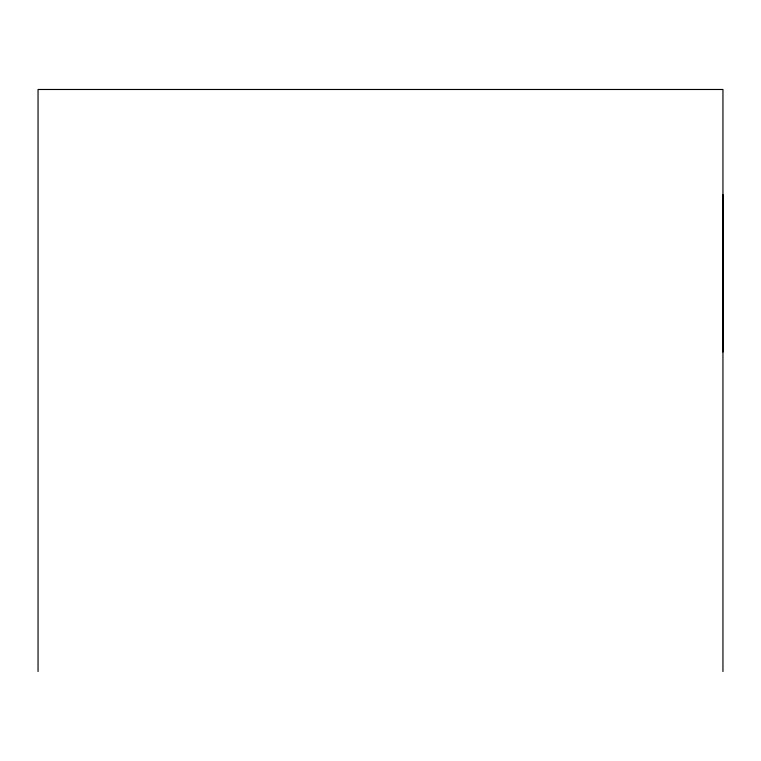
<?xml version="1.0" encoding="UTF-8"?>
<svg xmlns="http://www.w3.org/2000/svg" width="761" height="761" viewBox="0 0 761 761"><rect width="100%" height="100%" fill="white"/><g stroke="black" fill="none" stroke-linecap="round" stroke-linejoin="round"><path stroke-width="1.14" d="M722.95 352.01L722.95 194.635M722.95 671.516L722.95 89.484L38.05 89.484L38.05 671.516"/></g></svg>
